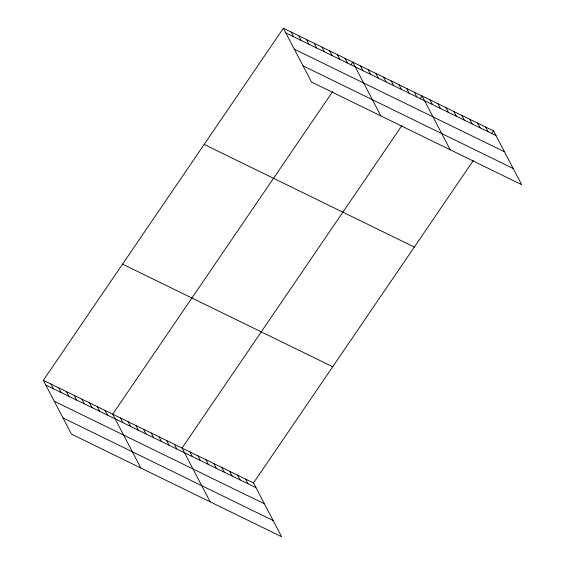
<?xml version="1.0" encoding="UTF-8"?>
<svg xmlns="http://www.w3.org/2000/svg" width="565" height="565" viewBox="0 0 565 565"><rect width="100%" height="100%" fill="white"/><g stroke="black" fill="none" stroke-linecap="round" stroke-linejoin="round"><path stroke-width="0.85" d="M43.343 380.323L253.501 482.955L281.631 536.75L71.465 434.118L43.343 380.323L283.369 28.25L493.535 130.882L521.657 184.677L311.499 82.045L283.369 28.25M332.566 91.692L112.696 414.187L140.819 467.99M350.809 64.933L352.73 62.122L380.852 115.917M401.92 125.564L182.05 448.059L210.173 501.854M420.162 98.804L422.083 95.986L450.206 149.782M253.501 482.955L473.371 160.453M491.614 133.7L493.535 130.882M285.826 32.954L495.992 135.579M294.301 49.155L504.46 151.787M303.024 65.844L513.19 168.476M204.163 144.435L414.322 247.067M122.549 264.137L332.714 366.77M45.8 385.019L255.959 487.652M54.268 401.221L264.434 503.853M62.998 417.916L273.156 520.549M485.596 127.005L488.054 131.702M477.658 123.128L480.116 127.831M469.72 119.25L472.178 123.954M461.775 115.373L464.232 120.077M453.836 111.496L456.294 116.199M445.898 107.618L448.356 112.322M437.96 103.741L440.418 108.445M430.022 99.864L432.479 104.567M414.371 92.222L416.829 96.926M406.666 88.458L409.124 93.161M398.961 84.701L401.418 89.397M391.255 80.936L393.713 85.633M383.55 77.172L386.008 81.869M375.845 73.408L378.303 78.111M368.14 69.643L370.598 74.347M360.435 65.879L362.892 70.583M345.017 58.357L347.475 63.054M337.312 54.593L339.77 59.29M329.607 50.829L332.065 55.532M321.902 47.065L324.359 51.768M314.197 43.3L316.654 48.004M306.491 39.543L308.949 44.24M298.786 35.779L301.244 40.475M291.081 32.014L293.539 36.711M245.563 479.078L248.021 483.774M237.625 475.2L240.083 479.897M229.687 471.323L232.144 476.02M221.748 467.446L224.206 472.142M213.803 463.568L216.261 468.265M205.865 459.691L208.323 464.388M197.927 455.814L200.384 460.51M189.988 451.936L192.446 456.633M174.345 444.295L176.803 448.998M166.64 440.531L169.09 445.234M158.927 436.766L161.385 441.47M151.222 433.009L153.68 437.706M143.517 429.245L145.975 433.941M135.812 425.48L138.27 430.177M128.107 421.716L130.564 426.42M120.401 417.952L122.859 422.655M104.991 410.43L107.449 415.127M97.279 406.666L99.737 411.362M89.574 402.902L92.031 407.598M81.869 399.137L84.326 403.841M74.163 395.373L76.621 400.077M66.458 391.609L68.916 396.312M58.753 387.851L61.211 392.548M51.048 384.087L53.506 388.784"/></g></svg>
